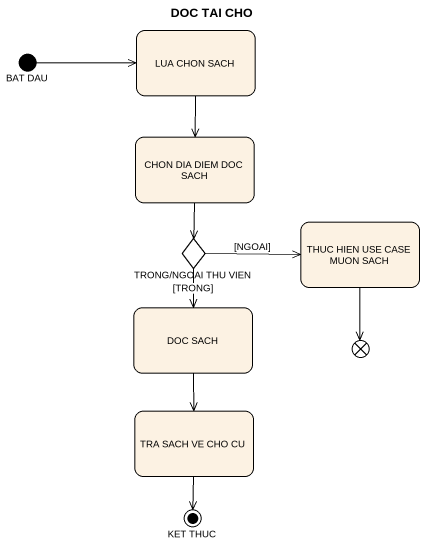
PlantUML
@startuml
title DOC TAI CHO
hide empty description
state "BAT DAU" as BAT_DAU <<start>>
state "LUA CHON SACH" as LUA_CHON_SACH
state "CHON DIA DIEM DOC SACH" as CHON_DIA_DIEM_DOC_SACH
state "TRONG/NGOAI THU VIEN" as TRONG_NGOAI_THU_VIEN <<choice>>
state "THUC HIEN USE CASE MUON SACH" as THUC_HIEN_USE_CASE_MUON_SACH
state "DOC SACH" as DOC_SACH
state flowfinal1 <<end>>
state "TRA SACH VE CHO CU" as TRA_SACH_VE_CHO_CU
state "KET THUC" as KET_THUC <<end>>
BAT_DAU -right-> LUA_CHON_SACH
LUA_CHON_SACH --> CHON_DIA_DIEM_DOC_SACH
CHON_DIA_DIEM_DOC_SACH --> TRONG_NGOAI_THU_VIEN
TRONG_NGOAI_THU_VIEN -right-> THUC_HIEN_USE_CASE_MUON_SACH : [NGOAI]
TRONG_NGOAI_THU_VIEN --> DOC_SACH : [TRONG]
THUC_HIEN_USE_CASE_MUON_SACH --> flowfinal1
DOC_SACH --> TRA_SACH_VE_CHO_CU
TRA_SACH_VE_CHO_CU --> KET_THUC
@enduml
